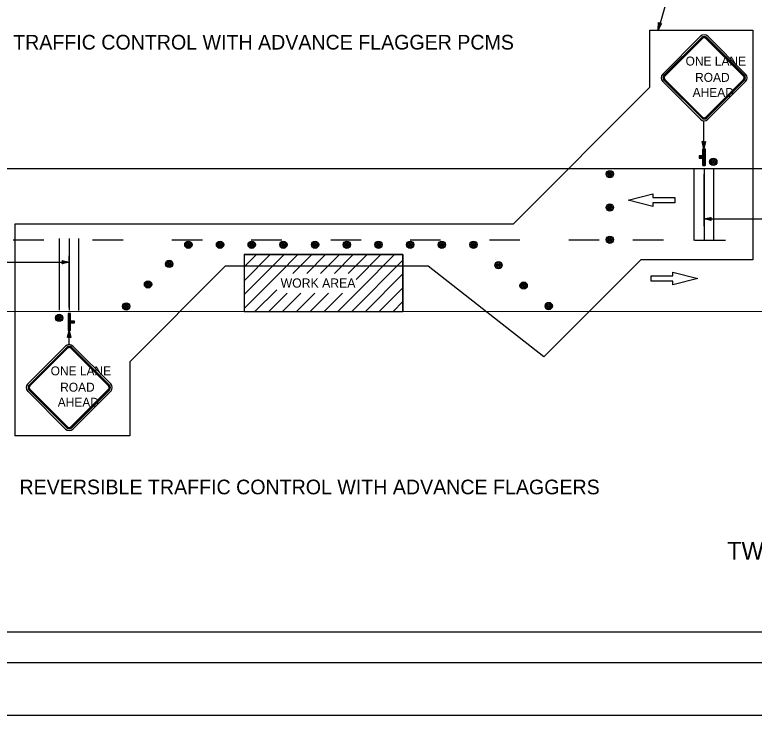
# Model space of a CAD drawing. Extents: x -893 to 867, y -474 to 712.
# Drawn here: x -294 to 311, y -474 to 100 of the extents above; entities that cross this region are included whole.
import ezdxf

# ---------------------------------------------------------------- set-up
doc = ezdxf.new("R2010")
doc.units = 0
for name, color, linetype in [('border_INSIDE-BORDER-anno', 7, 'Continuous'), ('border_PLOTTING-ELEMENTS', 7, 'Continuous'), ('border_rw_22x34_Cut_Lines', 7, 'Continuous'), ('border_SHEET', 7, 'Continuous'), ('pp_PRESENTATION', 7, 'Continuous'), ('rd_ES', 7, 'Continuous'), ('tcd_PVMT-MARKER', 7, 'Continuous'), ('tcd_RUMBLE-STRIP', 7, 'Continuous'), ('tcd_TRAFFIC-STRIPE', 7, 'Continuous'), ('temp_CONSTRUCTION', 7, 'Continuous'), ('temp_CONSTRUCTION-anno', 7, 'Continuous'), ('temp_TRAFFIC-CONES', 7, 'Continuous')]:
    doc.layers.add(name, color=color, linetype=linetype)

msp = doc.modelspace()

# ---------------------------------------------------------------- linework, layer by layer
at = {"layer": 'border_PLOTTING-ELEMENTS'}
for points in [[(-893.46, -474.03), (866.54, -474.03), (866.54, 711.97), (-893.46, 711.97)], [(-863.46, 668.97), (836.54, 668.97), (836.54, -431.03), (-863.46, -431.03)]]:
    msp.add_lwpolyline(points, close=True, dxfattribs=at)
at = {"layer": 'border_rw_22x34_Cut_Lines'}
msp.add_lwpolyline([(-863.46, 668.97), (836.54, 668.97), (836.54, -431.03), (-863.46, -431.03)], close=True, dxfattribs=at)
at = {"layer": 'border_SHEET'}
msp.add_line((811.54, -406.03), (-813.46, -406.03), dxfattribs=at)
at = {"layer": 'pp_PRESENTATION'}
for p, q in [((208.13, -52.14), (228.45, -46.92)), ((228.45, -46.92), (228.45, -50.02)), ((228.45, -57.36), (208.13, -52.14)), ((228.45, -50.02), (246.38, -50.02)), ((246.38, -54.27), (228.45, -54.27)), ((228.45, -54.27), (228.45, -57.36)), ((246.38, -50.02), (246.38, -52.14)), ((246.38, -52.14), (246.38, -54.27)), ((226.83, -116.28), (226.83, -114.16)), ((226.83, -114.16), (244.77, -114.16)), ((244.77, -114.16), (244.77, -111.07)), ((244.77, -111.07), (265.09, -116.28)), ((226.83, -118.41), (226.83, -116.28)), ((244.76, -118.41), (226.83, -118.41)), ((265.09, -116.28), (244.76, -121.5)), ((244.76, -121.5), (244.76, -118.41))]:
    msp.add_line(p, q, dxfattribs=at)
at = {"layer": 'rd_ES'}
for p, q in [((-780.05, -26.05), (776.96, -26.44)), ((-780.08, -143.05), (776.96, -143.44))]:
    msp.add_line(p, q, dxfattribs=at)
at = {"layer": 'tcd_PVMT-MARKER'}
for p, q in [((-106.34, -96.75), (-106.34, -143.25)), ((-106.34, -96.75), (23.66, -96.75)), ((23.66, -96.75), (23.66, -143.25))]:
    msp.add_line(p, q, dxfattribs=at)
msp.add_lwpolyline([(-106.34, -96.75), (-106.34, -143.25), (23.66, -143.25), (23.66, -96.75)], close=True, dxfattribs=at)
for points in [[(-106.34, -129.44), (-73.64, -96.75)], [(-106.34, -118.13), (-84.95, -96.75)], [(-106.34, -106.81), (-96.27, -96.75)], [(-77.74, -112.16), (-62.33, -96.75)], [(-66.42, -112.16), (-51.01, -96.75)], [(-55.11, -112.16), (-39.7, -96.75)], [(-43.8, -112.16), (-28.39, -96.75)], [(-32.48, -112.16), (-17.07, -96.75)], [(-21.17, -112.16), (-5.76, -96.75)], [(-14.71, -117.01), (5.55, -96.75)], [(-10.62, -124.24), (16.87, -96.75)], [(-18.32, -143.25), (23.66, -101.26)], [(-106.34, -140.75), (-77.74, -112.16)], [(-7, -143.25), (23.66, -112.58)], [(-97.51, -143.25), (-79.74, -125.47)], [(-29.63, -143.25), (-10.62, -124.24)], [(4.31, -143.25), (23.66, -123.89)], [(-86.2, -143.25), (-71.23, -128.27)], [(-74.89, -143.25), (-59.91, -128.27)], [(-63.57, -143.25), (-48.6, -128.27)], [(-52.26, -143.25), (-37.28, -128.27)], [(-40.95, -143.25), (-25.97, -128.27)], [(15.62, -143.25), (23.66, -135.21)]]:
    msp.add_lwpolyline(points, dxfattribs=at)
at = {"layer": 'tcd_RUMBLE-STRIP'}
for p, q in [((261.97, -26.2), (261.97, -85.16)), ((270.31, -26.2), (270.31, -85.16)), ((277.87, -26.44), (277.87, -85.41)), ((-257.97, -83.41), (-257.97, -142.38)), ((-249.62, -83.41), (-249.62, -142.38)), ((-242.06, -83.66), (-242.06, -142.62))]:
    msp.add_line(p, q, dxfattribs=at)
at = {"layer": 'tcd_TRAFFIC-STRIPE'}
for points in [[(-295.51, -84.55), (-270.51, -84.55)], [(-230.51, -84.55), (-205.51, -84.55)], [(-165.51, -84.55), (-140.51, -84.55)], [(-100.51, -84.55), (-75.51, -84.55)], [(-35.51, -84.55), (-10.51, -84.55)], [(29.49, -84.55), (54.49, -84.55)], [(94.49, -84.55), (119.49, -84.55)], [(159.49, -84.55), (184.49, -84.55)], [(211.99, -84.55), (236.99, -84.55)], [(262.85, -84.94), (287.85, -84.94)]]:
    msp.add_lwpolyline(points, dxfattribs=at)
at = {"layer": 'temp_CONSTRUCTION'}
for p, q in [((225.97, 40.36), (225.97, 87.23)), ((225.97, 87.23), (310.32, 87.23)), ((310.32, 87.23), (310.32, -100.97)), ((113.8, -71.81), (225.97, 40.36)), ((113.8, -71.81), (-294.13, -71.81)), ((-294.13, -71.81), (-294.13, -245.07)), ((138.97, -180.47), (218.48, -100.97)), ((310.32, -100.97), (218.48, -100.97)), ((-200.02, -184.5), (-121.85, -106.32)), ((44.27, -106.32), (-121.85, -106.32)), ((138.97, -180.47), (44.27, -106.32)), ((-200.02, -184.5), (-200.02, -245.07)), ((-200.02, -245.07), (-294.13, -245.07))]:
    msp.add_line(p, q, dxfattribs=at)
at = {"layer": 'temp_CONSTRUCTION-anno'}
for p, q in [((258.54, 178.12), (232.6, 87.23)), ((270.15, -10.05), (270.15, 12.93)), ((269.17, -9.99), (271.14, -9.99)), ((269.17, -23.77), (269.17, -9.99)), ((270.15, -9.99), (270.15, -23.77)), ((271.14, -9.99), (271.14, -23.77)), ((268.18, -15.9), (266.21, -15.9)), ((266.21, -15.9), (266.21, -17.87)), ((266.21, -17.87), (268.18, -17.87)), ((267.2, -15.9), (267.2, -17.87)), ((269.17, -15.9), (268.18, -15.9)), ((268.18, -15.9), (268.18, -17.87)), ((268.18, -17.87), (269.17, -17.87)), ((269.17, -16.88), (269.17, -16.88)), ((269.17, -23.77), (271.14, -23.77)), ((270.13, -30.91), (270.13, -73.34)), ((270.13, -67.55), (503.62, -67.55)), ((-249.62, -140.04), (-249.62, -97.62)), ((-502.02, -103), (-249.62, -103)), ((-248.63, -144.99), (-250.6, -144.99)), ((-250.6, -144.99), (-250.6, -158.77)), ((-249.62, -144.99), (-249.62, -158.77)), ((-248.63, -158.77), (-248.63, -144.99)), ((-248.63, -150.9), (-247.65, -150.9)), ((-247.65, -150.9), (-245.68, -150.9)), ((-247.65, -150.9), (-247.65, -152.86)), ((-246.66, -150.9), (-246.66, -152.86)), ((-245.68, -150.9), (-245.68, -152.86)), ((-248.63, -151.88), (-248.63, -151.88)), ((-247.65, -152.86), (-248.63, -152.86)), ((-245.68, -152.86), (-247.65, -152.86)), ((-248.63, -158.77), (-250.6, -158.77)), ((-249.62, -170.47), (-249.62, -158.77))]:
    msp.add_line(p, q, dxfattribs=at)
for points in [[(235.49, 92.55), (232.6, 87.23), (232.96, 93.27), (233.24, 92.97), (232.98, 88.55), (235.1, 92.44), (234.71, 92.34), (233.35, 89.84), (233.52, 92.67), (233.8, 92.37), (233.73, 91.15), (234.31, 92.23), (234.01, 92.15), (232.96, 93.27), (234.01, 92.15)], [(271.42, -4.13), (270.15, -10.05), (268.79, -4.15), (269.14, -4.36), (270.13, -8.68), (271.07, -4.34), (270.72, -4.55), (270.13, -7.33), (269.49, -4.57), (269.84, -4.77), (270.12, -5.97), (270.38, -4.76), (270.11, -4.93), (268.79, -4.15), (270.11, -4.93)], [(276.03, -68.87), (270.13, -67.55), (276.03, -66.24), (275.82, -66.59), (271.49, -67.55), (275.82, -68.52), (275.61, -68.17), (272.84, -67.55), (275.61, -66.94), (275.4, -67.29), (274.2, -67.55), (275.41, -67.82), (275.24, -67.55), (276.03, -66.24), (275.24, -67.55)], [(-255.52, -101.68), (-249.62, -103), (-255.52, -104.31), (-255.31, -103.96), (-250.99, -103), (-255.31, -102.03), (-255.11, -102.38), (-252.34, -103), (-255.1, -103.61), (-254.89, -103.26), (-253.7, -103), (-254.9, -102.73), (-254.73, -103), (-255.52, -104.31), (-254.73, -103)], [(-250.98, -164.67), (-249.62, -158.77), (-248.35, -164.68), (-248.7, -164.47), (-249.62, -160.14), (-250.63, -164.46), (-250.28, -164.25), (-249.64, -161.49), (-249.04, -164.26), (-249.39, -164.05), (-249.65, -162.85), (-249.93, -164.05), (-249.65, -163.89), (-248.35, -164.68), (-249.65, -163.89)]]:
    msp.add_lwpolyline(points, close=True, dxfattribs=at)
for points in [[(267.32, 82.07), (236.43, 51.19)], [(268.34, 81.05), (237.45, 50.17)], [(268.67, 80.71), (237.79, 49.83)], [(269.01, 80.38), (238.13, 49.49)], [(302.61, 49.49), (271.73, 80.38)], [(302.95, 49.83), (272.07, 80.71)], [(303.29, 50.17), (272.41, 81.05)], [(304.31, 51.19), (273.43, 82.07)], [(236.43, 45.08), (267.32, 14.19)], [(237.45, 46.1), (268.34, 15.21)], [(237.79, 46.44), (268.67, 15.55)], [(238.13, 46.78), (269.01, 15.89)], [(271.73, 15.89), (302.61, 46.78)], [(272.07, 15.55), (302.95, 46.44)], [(272.41, 15.21), (303.29, 46.1)], [(273.43, 14.19), (304.31, 45.08)], [(-252.67, -171.74), (-283.56, -202.62)], [(-251.65, -172.76), (-282.54, -203.64)], [(-251.31, -173.09), (-282.2, -203.98)], [(-250.97, -173.43), (-281.86, -204.32)], [(-217.37, -204.32), (-248.26, -173.43)], [(-217.03, -203.98), (-247.92, -173.09)], [(-216.7, -203.64), (-247.58, -172.76)], [(-215.68, -202.62), (-246.56, -171.74)], [(-283.56, -208.73), (-252.67, -239.62)], [(-282.54, -207.71), (-251.65, -238.6)], [(-282.2, -207.37), (-251.31, -238.26)], [(-281.86, -207.03), (-250.97, -237.92)], [(-248.26, -237.92), (-217.37, -207.03)], [(-247.92, -238.26), (-217.03, -207.37)], [(-247.58, -238.6), (-216.7, -207.71)], [(-246.56, -239.62), (-215.68, -208.73)]]:
    msp.add_lwpolyline(points, dxfattribs=at)
for centre, radius, start, end in [((270.37, 79.02), 4.32, 45, 135), ((270.37, 79.02), 2.88, 45, 135), ((270.37, 79.02), 2.4, 45, 135), ((270.37, 79.02), 1.92, 45, 135), ((239.49, 48.13), 4.32, 135, 224.99989), ((239.49, 48.13), 2.88, 135, 224.99989), ((239.49, 48.13), 2.4, 135, 224.99989), ((239.49, 48.13), 1.92, 135, 224.99989), ((301.26, 48.13), 1.92, 315, 45), ((301.26, 48.13), 2.4, 315, 45), ((301.26, 48.13), 2.88, 315, 45), ((301.26, 48.13), 4.32, 315, 45), ((270.37, 17.25), 4.32, 225, 315), ((270.37, 17.25), 2.88, 225, 315), ((270.37, 17.25), 2.4, 225, 315), ((270.37, 17.25), 1.92, 225, 315), ((-249.62, -174.79), 4.32, 45, 135), ((-249.62, -174.79), 2.88, 45, 135), ((-249.62, -174.79), 2.4, 45, 135), ((-249.62, -174.79), 1.92, 45, 135), ((-280.5, -205.68), 4.32, 135, 224.99989), ((-280.5, -205.68), 2.88, 135, 224.99989), ((-280.5, -205.68), 2.4, 135, 224.99989), ((-280.5, -205.68), 1.92, 135, 224.99989), ((-218.73, -205.68), 1.92, 315, 45), ((-218.73, -205.68), 2.4, 315, 45), ((-218.73, -205.68), 2.88, 315, 45), ((-218.73, -205.68), 4.32, 315, 45), ((-249.62, -236.56), 4.32, 225, 315), ((-249.62, -236.56), 2.88, 225, 315), ((-249.62, -236.56), 2.4, 225, 315), ((-249.62, -236.56), 1.92, 225, 315)]:
    msp.add_arc(centre, radius, start, end, dxfattribs=at)
at = {"layer": 'temp_TRAFFIC-CONES'}
for centre, radius in [((277.84, -20.76), 3), ((277.84, -20.76), 2.1), ((277.84, -20.76), 1.2), ((277.84, -20.76), 0.3), ((193.07, -30.78), 3), ((193.07, -30.78), 2.1), ((193.07, -30.78), 1.2), ((193.07, -30.78), 0.3), ((193.07, -58.2), 3), ((193.07, -58.2), 2.1), ((193.07, -58.2), 1.2), ((193.07, -58.2), 0.3), ((193.07, -84.55), 3), ((193.07, -84.55), 2.1), ((193.07, -84.55), 1.2), ((193.07, -84.55), 0.3), ((-152.09, -88.63), 3), ((-152.09, -88.63), 2.1), ((-152.09, -88.63), 1.2), ((-152.09, -88.63), 0.3), ((-126.15, -88.63), 3), ((-126.15, -88.63), 2.1), ((-126.15, -88.63), 1.2), ((-126.15, -88.63), 0.3), ((-100.2, -88.63), 3), ((-100.2, -88.63), 2.1), ((-100.2, -88.63), 1.2), ((-100.2, -88.63), 0.3), ((-74.25, -88.63), 3), ((-74.25, -88.63), 2.1), ((-74.25, -88.63), 1.2), ((-74.25, -88.63), 0.3), ((-48.3, -88.63), 3), ((-48.3, -88.63), 2.1), ((-48.3, -88.63), 1.2), ((-48.3, -88.63), 0.3), ((-22.35, -88.63), 3), ((-22.35, -88.63), 2.1), ((-22.35, -88.63), 1.2), ((-22.35, -88.63), 0.3), ((3.6, -88.63), 3), ((3.6, -88.63), 2.1), ((3.6, -88.63), 1.2), ((3.6, -88.63), 0.3), ((29.55, -88.63), 3), ((29.55, -88.63), 2.1), ((29.55, -88.63), 1.2), ((29.55, -88.63), 0.3), ((55.49, -88.63), 3), ((55.49, -88.63), 2.1), ((55.49, -88.63), 1.2), ((55.49, -88.63), 0.3), ((81.44, -88.63), 3), ((81.44, -88.63), 2.1), ((81.44, -88.63), 1.2), ((81.44, -88.63), 0.3), ((-167.73, -104.36), 3), ((-167.73, -104.36), 2.1), ((101.98, -105.38), 3), ((-167.73, -104.36), 1.2), ((-167.73, -104.36), 0.3), ((101.98, -105.38), 2.1), ((101.98, -105.38), 1.2), ((101.98, -105.38), 0.3), ((-185.1, -121.12), 3), ((-185.1, -121.12), 2.1), ((-185.1, -121.12), 1.2), ((-185.1, -121.12), 0.3), ((122.52, -122.12), 3), ((122.52, -122.12), 2.1), ((122.52, -122.12), 1.2), ((122.52, -122.12), 0.3), ((-203.04, -139.14), 3), ((-203.04, -139.14), 2.1), ((-203.04, -139.14), 1.2), ((-203.04, -139.14), 0.3), ((143.05, -138.86), 3), ((143.05, -138.86), 2.1), ((143.05, -138.86), 1.2), ((143.05, -138.86), 0.3), ((-257.93, -148.62), 3), ((-257.93, -148.62), 2.1), ((-257.93, -148.62), 1.2), ((-257.93, -148.62), 0.3)]:
    msp.add_circle(centre, radius, dxfattribs=at)

# ---------------------------------------------------------------- texts
at = {"layer": 'border_INSIDE-BORDER-anno'}
msp.add_text('TWO LANE CONVENTIONAL HIGHWAYS', height=14.5, dxfattribs=at).set_placement((289.11, -346.52))
at = {"layer": 'tcd_PVMT-MARKER'}
msp.add_text('WORK AREA', height=7.5, dxfattribs=at).set_placement((-76.52, -123.78))
at = {"layer": 'temp_CONSTRUCTION-anno'}
for s, height, p in [('REVERSIBLE TRAFFIC CONTROL WITH ADVANCE FLAGGER PCMS', 12, (-400.8, 71.25)), ('ONE LANE', 7.321, (255.14, 58.14)), ('ROAD', 7.321, (262.93, 44.79)), ('AHEAD', 7.321, (260.93, 32.48)), ('ONE LANE', 7.321, (-264.85, -195.66)), ('ROAD', 7.321, (-257.06, -209.02)), ('AHEAD', 7.321, (-259.06, -221.33)), ('REVERSIBLE TRAFFIC CONTROL WITH ADVANCE FLAGGERS', 12, (-290.4, -293.08))]:
    msp.add_text(s, height=height, dxfattribs=at).set_placement(p)

doc.saveas('drawing.dxf')
